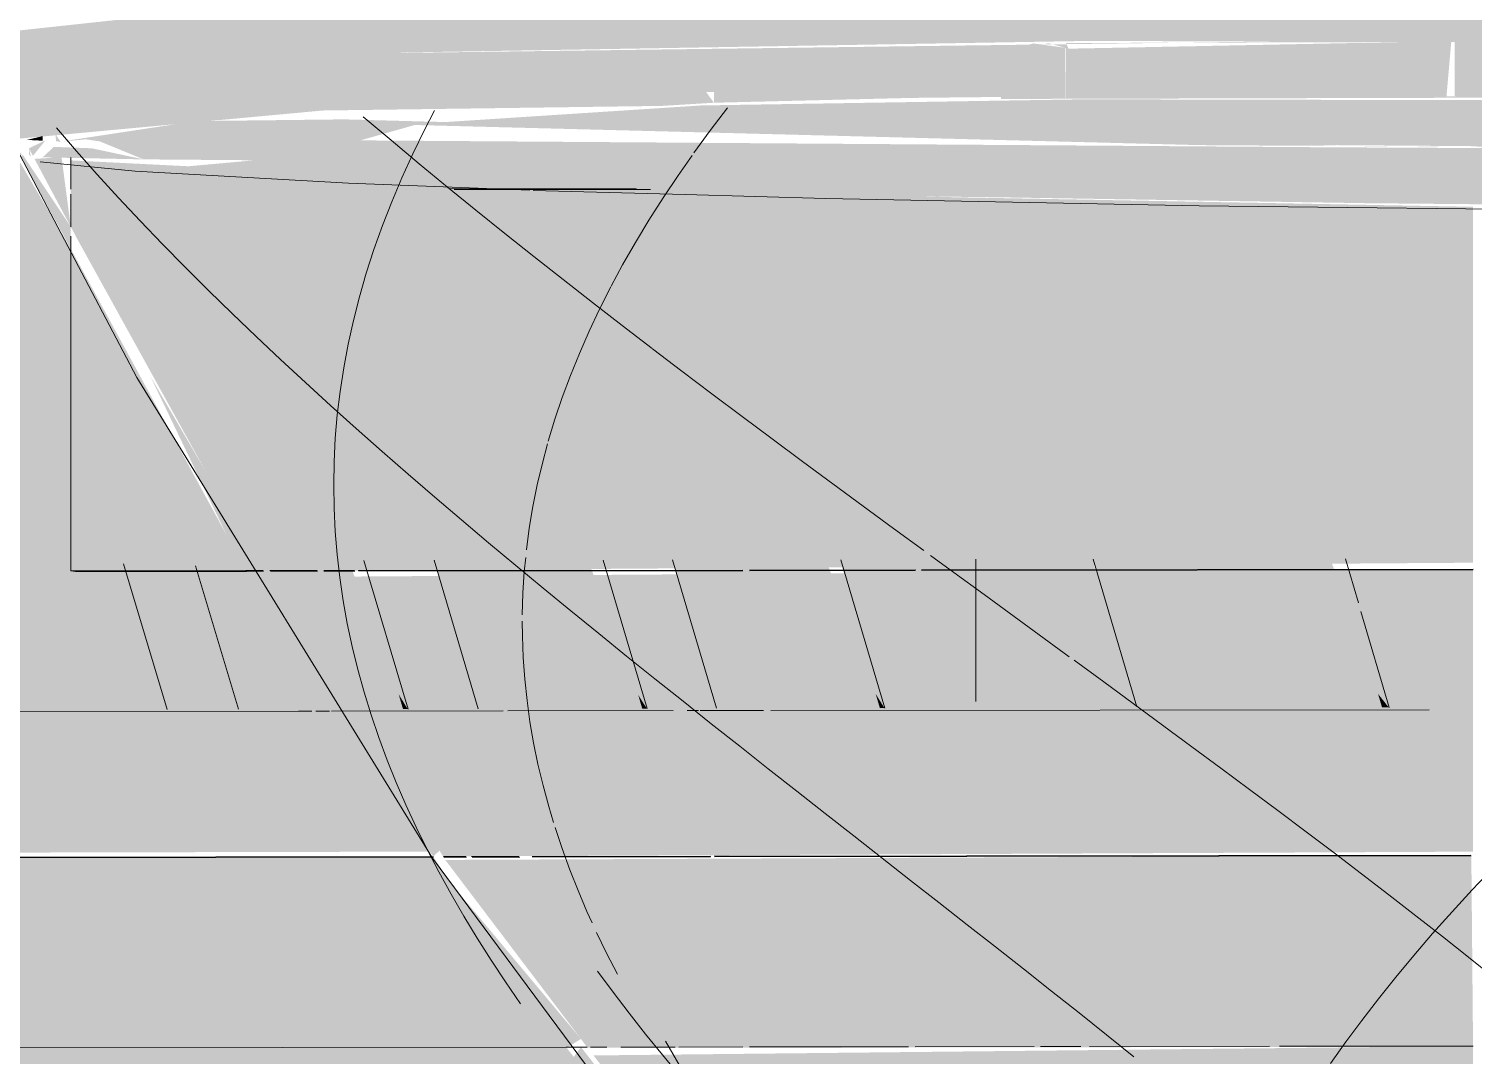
# Model space of a CAD drawing. Header units: inches. Extents: x 27328 to 121296, y -4075 to 4147.
# Drawn here: x 49625.254276 to 49625.258941, y 60.03417 to 60.037484 of the extents above; entities that cross this region are included whole.
import ezdxf

# ---------------------------------------------------------------- set-up
doc = ezdxf.new("R2010")
doc.units = ezdxf.units.IN
doc.header["$MEASUREMENT"] = 0
for name, color, linetype, lineweight in [('A-FLOR-HRAL', 11, 'Continuous', 9), ('Q-SPCQ', 91, 'Continuous', 9), ('S-STRS', 31, 'Continuous', 9)]:
    doc.layers.add(name, color=color, linetype=linetype, lineweight=lineweight)

# ---------------------------------------------------------------- blocks, each defined once
blk = doc.blocks.new('FP_217-mezzanine - perspective')
at = {"layer": 'Q-SPCQ'}
for p, q in [((23035.6208501, 60.0372291), (23035.6207945, 60.0371562)), ((23035.6196737, 60.0372005), (23035.6197632, 60.0371247)), ((23035.6207945, 60.0371562), (23035.6207413, 60.0370836)), ((23035.6197632, 60.0371247), (23035.6198537, 60.0370491)), ((23035.6207359, 60.0370759), (23035.6206905, 60.0370111)), ((23035.6198537, 60.0370491), (23035.6199451, 60.0369737)), ((23035.6199451, 60.0369737), (23035.6200374, 60.0368986)), ((23035.6206905, 60.0370111), (23035.6206421, 60.0369387)), ((23035.6206421, 60.0369387), (23035.6205961, 60.0368665)), ((23035.6200374, 60.0368986), (23035.6201306, 60.0368237)), ((23035.6205961, 60.0368665), (23035.6205525, 60.0367945)), ((23035.6201306, 60.0368237), (23035.6202244, 60.036749)), ((23035.6205525, 60.0367945), (23035.6205114, 60.0367226)), ((23035.6202244, 60.036749), (23035.620319, 60.0366746)), ((23035.6205114, 60.0367226), (23035.6204742, 60.0366536)), ((23035.620319, 60.0366746), (23035.6204142, 60.0366003)), ((23035.6204728, 60.0366508), (23035.6204366, 60.0365792)), ((23035.6204142, 60.0366003), (23035.6205099, 60.0365264)), ((23035.6204366, 60.0365792), (23035.6204028, 60.0365078)), ((23035.6204028, 60.0365078), (23035.6203715, 60.0364365)), ((23035.6205099, 60.0365264), (23035.6206062, 60.0364526)), ((23035.6203715, 60.0364365), (23035.6203427, 60.0363653)), ((23035.6206079, 60.0364513), (23035.6207028, 60.0363791)), ((23035.6203427, 60.0363653), (23035.6203164, 60.0362943)), ((23035.6207028, 60.0363791), (23035.6207999, 60.0363058)), ((23035.6203164, 60.0362943), (23035.6202925, 60.0362235)), ((23035.6207999, 60.0363058), (23035.6208972, 60.0362328)), ((23035.6202925, 60.0362235), (23035.620271, 60.0361528)), ((23035.6208972, 60.0362328), (23035.6209948, 60.03616)), ((23035.6202687, 60.036144), (23035.6202521, 60.0360822)), ((23035.6209948, 60.03616), (23035.6210925, 60.0360874)), ((23035.6202521, 60.0360822), (23035.6202355, 60.0360118)), ((23035.6210925, 60.0360874), (23035.6211903, 60.0360151)), ((23035.6202355, 60.0360118), (23035.6202215, 60.0359415)), ((23035.6211903, 60.0360151), (23035.6212882, 60.035943)), ((23035.6212882, 60.035943), (23035.6213861, 60.0358711)), ((23035.6202215, 60.0359415), (23035.6202098, 60.0358714)), ((23035.6202098, 60.0358714), (23035.6202006, 60.0358014)), ((23035.6213861, 60.0358711), (23035.6214839, 60.0357995)), ((23035.6201982, 60.0357773), (23035.6201937, 60.0357316)), ((23035.6215055, 60.0357838), (23035.6215815, 60.0357282)), ((23035.6201937, 60.0357316), (23035.6201893, 60.0356619)), ((23035.6215815, 60.0357282), (23035.621679, 60.0356571)), ((23035.6201893, 60.0356619), (23035.6201873, 60.0355923)), ((23035.621679, 60.0356571), (23035.6217761, 60.0355862)), ((23035.6201873, 60.0355716), (23035.6201876, 60.0355229)), ((23035.6217761, 60.0355862), (23035.621873, 60.0355156)), ((23035.6201876, 60.0355229), (23035.6201902, 60.0354536)), ((23035.621873, 60.0355156), (23035.6219535, 60.0354567)), ((23035.6201902, 60.0354536), (23035.6201952, 60.0353845)), ((23035.6219694, 60.0354452), (23035.6220653, 60.035375)), ((23035.6201952, 60.0353845), (23035.6202025, 60.0353155)), ((23035.6220653, 60.035375), (23035.6221608, 60.0353051)), ((23035.6202025, 60.0353155), (23035.620212, 60.0352467)), ((23035.6221608, 60.0353051), (23035.6222556, 60.0352355)), ((23035.620212, 60.0352467), (23035.6202238, 60.035178)), ((23035.6222556, 60.0352355), (23035.6223499, 60.0351661)), ((23035.6202238, 60.035178), (23035.6202379, 60.0351094)), ((23035.6223499, 60.0351661), (23035.6224434, 60.0350969)), ((23035.6202379, 60.0351094), (23035.6202541, 60.035041)), ((23035.6224434, 60.0350969), (23035.6225361, 60.035028)), ((23035.6202541, 60.035041), (23035.6202725, 60.0349728)), ((23035.6225361, 60.035028), (23035.622628, 60.0349594)), ((23035.6202725, 60.0349728), (23035.6202881, 60.0349212)), ((23035.622628, 60.0349594), (23035.6227191, 60.034891)), ((23035.6202931, 60.0349046), (23035.6203158, 60.0348367)), ((23035.6227191, 60.034891), (23035.6228092, 60.0348228)), ((23035.6203158, 60.0348367), (23035.6203405, 60.0347688)), ((23035.6228092, 60.0348228), (23035.6228983, 60.0347549)), ((23035.6203405, 60.0347688), (23035.6203673, 60.0347011)), ((23035.6228983, 60.0347549), (23035.6229864, 60.0346872)), ((23035.6203673, 60.0347011), (23035.6203961, 60.0346336)), ((23035.6229864, 60.0346872), (23035.6230733, 60.0346198)), ((23035.6203961, 60.0346336), (23035.6204128, 60.0345971)), ((23035.6230733, 60.0346198), (23035.6231591, 60.0345526)), ((23035.6204269, 60.0345661), (23035.6204596, 60.0344989)), ((23035.6231591, 60.0345526), (23035.6232437, 60.0344857)), ((23035.6204596, 60.0344989), (23035.6204943, 60.0344318)), ((23035.6232437, 60.0344857), (23035.623327, 60.034419))]:
    blk.add_line(p, q, dxfattribs=at)
blk = doc.blocks.new('FP_218-mezzanine - perspective')
at = {"layer": 'Q-SPCQ'}
for p, q in [((23035.6204302, 60.0344414), (23035.6204804, 60.0343733)), ((23035.6204804, 60.0343733), (23035.6205321, 60.0343055)), ((23035.6205321, 60.0343055), (23035.6205853, 60.0342379)), ((23035.6205853, 60.0342379), (23035.6206398, 60.0341706)), ((23035.6206398, 60.0341706), (23035.6206955, 60.0341035)), ((23035.6206497, 60.0342147), (23035.6206848, 60.0341532)), ((23035.6206848, 60.0341532), (23035.6207213, 60.0340918)), ((23035.6206955, 60.0341035), (23035.6207526, 60.0340366)), ((23035.6207213, 60.0340918), (23035.6207593, 60.0340305)), ((23035.6207526, 60.0340366), (23035.6208108, 60.03397)), ((23035.6207593, 60.0340305), (23035.6207988, 60.0339694)), ((23035.6207988, 60.0339694), (23035.6208397, 60.0339084)), ((23035.6208108, 60.03397), (23035.6208702, 60.0339037)), ((23035.6208397, 60.0339084), (23035.6208819, 60.0338475)), ((23035.6208702, 60.0339037), (23035.6209307, 60.0338376)), ((23035.6208819, 60.0338475), (23035.6209255, 60.0337868)), ((23035.6209255, 60.0337868), (23035.6209704, 60.0337261)), ((23035.6209704, 60.0337261), (23035.6210166, 60.0336657)), ((23035.6210166, 60.0336657), (23035.6210639, 60.0336053))]:
    blk.add_line(p, q, dxfattribs=at)
blk = doc.blocks.new('FP_220-mezzanine - perspective')
at = {"layer": 'Q-SPCQ'}
for p, q in [((23035.619904, 60.0372206), (23035.6198715, 60.0371585)), ((23035.6186822, 60.0371645), (23035.6187474, 60.0370893)), ((23035.6198715, 60.0371585), (23035.6198334, 60.0370809)), ((23035.6187474, 60.0370893), (23035.6188143, 60.0370142)), ((23035.6198334, 60.0370809), (23035.6197981, 60.0370035)), ((23035.6188143, 60.0370142), (23035.6188829, 60.0369392)), ((23035.6197981, 60.0370035), (23035.6197653, 60.0369262)), ((23035.6188829, 60.0369392), (23035.6189532, 60.0368643)), ((23035.6197653, 60.0369262), (23035.6197353, 60.0368491)), ((23035.6189532, 60.0368643), (23035.6190251, 60.0367894)), ((23035.6197353, 60.0368491), (23035.6197078, 60.0367721)), ((23035.6190251, 60.0367894), (23035.6190985, 60.0367147)), ((23035.6197078, 60.0367721), (23035.6196831, 60.0366953)), ((23035.6190985, 60.0367147), (23035.6191734, 60.03664)), ((23035.6196831, 60.0366953), (23035.619661, 60.0366186)), ((23035.6191734, 60.03664), (23035.6192497, 60.0365654)), ((23035.619661, 60.0366186), (23035.6196415, 60.0365421)), ((23035.6192497, 60.0365654), (23035.6193273, 60.036491)), ((23035.6196415, 60.0365421), (23035.6196246, 60.0364658)), ((23035.6193273, 60.036491), (23035.6194063, 60.0364166)), ((23035.6196246, 60.0364658), (23035.6196104, 60.0363896)), ((23035.6194063, 60.0364166), (23035.6194865, 60.0363423)), ((23035.6196104, 60.0363896), (23035.6195988, 60.0363136)), ((23035.6194865, 60.0363423), (23035.6195679, 60.0362681)), ((23035.6195988, 60.0363136), (23035.6195897, 60.0362377)), ((23035.6195679, 60.0362681), (23035.6196505, 60.036194)), ((23035.6195897, 60.0362377), (23035.6195832, 60.0361621)), ((23035.6196505, 60.036194), (23035.6197341, 60.0361199)), ((23035.6195832, 60.0361621), (23035.6195793, 60.0360866)), ((23035.6195793, 60.0360866), (23035.619578, 60.0360113)), ((23035.6197341, 60.0361199), (23035.6198187, 60.036046)), ((23035.6198187, 60.036046), (23035.6199042, 60.0359722)), ((23035.619578, 60.0360113), (23035.6195791, 60.0359362)), ((23035.6199042, 60.0359722), (23035.6199907, 60.0358985)), ((23035.6195791, 60.0359362), (23035.6195828, 60.0358613)), ((23035.6199907, 60.0358985), (23035.6200779, 60.0358249)), ((23035.6195828, 60.0358613), (23035.6195889, 60.0357865)), ((23035.6200779, 60.0358249), (23035.6201659, 60.0357514)), ((23035.6195889, 60.0357865), (23035.6195974, 60.035712)), ((23035.6195974, 60.035712), (23035.6196084, 60.0356376)), ((23035.6201659, 60.0357514), (23035.6202546, 60.035678)), ((23035.6202546, 60.035678), (23035.620344, 60.0356047)), ((23035.6196084, 60.0356376), (23035.6196218, 60.0355635)), ((23035.620344, 60.0356047), (23035.6204339, 60.0355315)), ((23035.6196218, 60.0355635), (23035.6196375, 60.0354895)), ((23035.6204339, 60.0355315), (23035.6205243, 60.0354584)), ((23035.6196375, 60.0354895), (23035.6196556, 60.0354158)), ((23035.6205243, 60.0354584), (23035.6206151, 60.0353855)), ((23035.6196556, 60.0354158), (23035.619676, 60.0353423)), ((23035.6206151, 60.0353855), (23035.6207063, 60.0353126)), ((23035.619676, 60.0353423), (23035.6196986, 60.0352689)), ((23035.6207063, 60.0353126), (23035.6207978, 60.0352399)), ((23035.6196986, 60.0352689), (23035.6197235, 60.0351958)), ((23035.6197235, 60.0351958), (23035.6197506, 60.0351229)), ((23035.6207978, 60.0352399), (23035.6208895, 60.0351673)), ((23035.6208895, 60.0351673), (23035.6209815, 60.0350948)), ((23035.6197506, 60.0351229), (23035.6197798, 60.0350503)), ((23035.6209815, 60.0350948), (23035.6210735, 60.0350224)), ((23035.6197798, 60.0350503), (23035.6198111, 60.0349778)), ((23035.6210735, 60.0350224), (23035.6211656, 60.0349502)), ((23035.6198111, 60.0349778), (23035.6198446, 60.0349056)), ((23035.6211656, 60.0349502), (23035.6212576, 60.0348781)), ((23035.6198446, 60.0349056), (23035.61988, 60.0348335)), ((23035.6212576, 60.0348781), (23035.6213496, 60.0348061)), ((23035.61988, 60.0348335), (23035.6199175, 60.0347618)), ((23035.6213496, 60.0348061), (23035.6214414, 60.0347342)), ((23035.6199175, 60.0347618), (23035.6199569, 60.0346902)), ((23035.6214414, 60.0347342), (23035.621533, 60.0346625)), ((23035.6233228, 60.0347745), (23035.6232555, 60.0347036)), ((23035.6199569, 60.0346902), (23035.6199982, 60.0346189)), ((23035.6232555, 60.0347036), (23035.6231905, 60.034633)), ((23035.621533, 60.0346625), (23035.6216244, 60.0345909)), ((23035.6199982, 60.0346189), (23035.6200413, 60.0345478)), ((23035.6216244, 60.0345909), (23035.6217154, 60.0345194)), ((23035.6231905, 60.034633), (23035.6231276, 60.0345625)), ((23035.6200413, 60.0345478), (23035.6200863, 60.034477)), ((23035.6231276, 60.0345625), (23035.623067, 60.0344921)), ((23035.6217154, 60.0345194), (23035.6218059, 60.0344481)), ((23035.6200863, 60.034477), (23035.620133, 60.0344063)), ((23035.623067, 60.0344921), (23035.6230086, 60.0344219)), ((23035.620133, 60.0344063), (23035.6201815, 60.034336)), ((23035.6218059, 60.0344481), (23035.6218961, 60.0343769)), ((23035.6230086, 60.0344219), (23035.6229525, 60.0343519)), ((23035.6218961, 60.0343769), (23035.6219856, 60.0343059)), ((23035.6229525, 60.0343519), (23035.6228987, 60.034282)), ((23035.6219856, 60.0343059), (23035.6220746, 60.034235)), ((23035.6228987, 60.034282), (23035.6228472, 60.0342123)), ((23035.6220746, 60.034235), (23035.622163, 60.0341643)), ((23035.6228472, 60.0342123), (23035.622798, 60.0341428))]:
    blk.add_line(p, q, dxfattribs=at)
blk.add_polyline3d([(23035.6209845, 60.0333398, 0), (23035.6198975, 60.0348056, 0), (23035.6189416, 60.0363584, 0), (23035.6184527, 60.0372892, 0)], dxfattribs=at)

msp = doc.modelspace()

# ---------------------------------------------------------------- hatches: boundary and pattern name
at = {"layer": 'A-FLOR-HRAL', "lineweight": 5}
h = msp.add_hatch(color=256, dxfattribs=at)
h.paths.add_polyline_path([(49625.2549537, 60.0352871), (49625.2551105, 60.0352932), (49625.2548209, 60.0357312), (49625.2549392, 60.0353356)], flags=0)
h.paths.add_polyline_path([(49625.2542362, 60.0376859), (49625.2542257, 60.0389977), (49625.2538465, 60.0389887), (49625.254224, 60.0377267)], flags=0)
h.paths.add_polyline_path([(49625.2536834, 60.039534), (49625.2542107, 60.0395569), (49625.2535439, 60.041682), (49625.2530435, 60.0416734), (49625.2536766, 60.0395569)], flags=0)
h.paths.add_polyline_path([(49625.2528806, 60.042218), (49625.2534082, 60.0422461), (49625.2527428, 60.0443658), (49625.2524752, 60.0443578), (49625.2524789, 60.0435608), (49625.2528722, 60.042246)], flags=0)
h.paths.add_polyline_path([(49625.2524758, 60.0449024), (49625.2526057, 60.0449351), (49625.2524761, 60.0452597), (49625.2524758, 60.0449032)], flags=0)
h.paths.add_polyline_path([(49625.2523393, 60.0451215), (49625.2523638, 60.0451439), (49625.2523374, 60.0453586), (49625.2523255, 60.0454834), (49625.2524238, 60.0454834), (49625.2524421, 60.0454834), (49625.2521659, 60.0462988), (49625.2521649, 60.0452363), (49625.2522331, 60.045235), (49625.2522488, 60.0452752), (49625.2522856, 60.0453012), (49625.2523372, 60.0451287)], flags=0)
h = msp.add_hatch(color=256, dxfattribs=at)
h.paths.add_polyline_path([(49625.2541739, 60.0352855), (49625.2546982, 60.0353151), (49625.2545306, 60.0357659), (49625.2542373, 60.0357859), (49625.2542051, 60.0363117), (49625.2538685, 60.0363034), (49625.2541591, 60.0353349)], flags=0)
h.paths.add_polyline_path([(49625.253705, 60.0368481), (49625.2542067, 60.0368669), (49625.2540579, 60.0371171), (49625.2538487, 60.0371642), (49625.2537563, 60.0373356), (49625.2538987, 60.0375133), (49625.2540282, 60.0375527), (49625.2535633, 60.0389961), (49625.2530628, 60.0389881), (49625.2536993, 60.0368669)], flags=0)
h.paths.add_polyline_path([(49625.2528995, 60.0395323), (49625.2534283, 60.0395562), (49625.2527595, 60.0416801), (49625.2524751, 60.0416726), (49625.2524818, 60.0409238), (49625.2528923, 60.0395562)], flags=0)
h.paths.add_polyline_path([(49625.2524757, 60.0422166), (49625.2526231, 60.0422453), (49625.2524761, 60.0426266), (49625.2524758, 60.0422452)], flags=0)
h.paths.add_polyline_path([(49625.2522333, 60.0426006), (49625.2523579, 60.0426619), (49625.2524282, 60.0427895), (49625.2524373, 60.0428659), (49625.2521659, 60.0436622), (49625.2521649, 60.0426019)], flags=0)
h = msp.add_hatch(color=256, dxfattribs=at)
h.paths.add_polyline_path([(49625.2547069, 60.0352862), (49625.2547218, 60.0352862), (49625.2546982, 60.0353151)], flags=0)
h.paths.add_polyline_path([(49625.2540301, 60.0375464), (49625.2540432, 60.0375527), (49625.2540282, 60.0375527)], flags=0)
h.paths.add_polyline_path([(49625.2534353, 60.039533), (49625.2534433, 60.0395562), (49625.2534283, 60.0395562)], flags=0)
h.paths.add_polyline_path([(49625.2526316, 60.0422169), (49625.2526382, 60.0422453), (49625.2526231, 60.0422453)], flags=0)
h.paths.add_polyline_path([(49625.2524158, 60.0429378), (49625.2524107, 60.0430052), (49625.2522899, 60.0433583)], flags=0)
for points in [[(49625.2551144, 60.0352872), (49625.2551481, 60.0353046), (49625.2548292, 60.0357668), (49625.254819, 60.0357372), (49625.2551105, 60.0352932)], [(49625.255159, 60.0352873), (49625.2554848, 60.0352877), (49625.2553092, 60.0357675), (49625.2548694, 60.0357481), (49625.2551568, 60.0352908)], [(49625.2557282, 60.0352886), (49625.2562575, 60.0352893), (49625.2560826, 60.035769), (49625.2555904, 60.0357509), (49625.2557141, 60.0353362)], [(49625.2564977, 60.0352902), (49625.2570251, 60.0352908), (49625.2568508, 60.0357706), (49625.2563559, 60.0357674), (49625.2564838, 60.0353368)], [(49625.2570387, 60.0352911), (49625.2573298, 60.0352951), (49625.2573293, 60.0357716), (49625.2568968, 60.0357677), (49625.257025, 60.035337)], [(49625.2573279, 60.0352918), (49625.2578519, 60.0352945), (49625.2577108, 60.0357723), (49625.2573286, 60.035768), (49625.2573279, 60.035304)], [(49625.2578561, 60.0352918), (49625.2586472, 60.0352928), (49625.2584804, 60.0357726), (49625.2577156, 60.0357673), (49625.2578555, 60.0352938)], [(49625.2554848, 60.0352877), (49625.2554996, 60.0352878), (49625.2554705, 60.0353356)], [(49625.2570251, 60.0352908), (49625.2570397, 60.0352909), (49625.2570115, 60.0353368)], [(49625.2586472, 60.0352928), (49625.2586688, 60.0352928), (49625.2586343, 60.0353367)], [(49625.2562575, 60.0352893), (49625.2562722, 60.0352893), (49625.2562444, 60.0353332)]]:
    msp.add_hatch(color=256, dxfattribs=at).paths.add_polyline_path(points, flags=0)
at = {"layer": 'Q-SPCQ', "lineweight": 5}
h = msp.add_hatch(color=256, dxfattribs=at)
h.paths.add_polyline_path([(49625.2397378, 60.0332528), (49625.2567044, 60.0333021), (49625.2564242, 60.0336672), (49625.2560117, 60.0341956), (49625.2406545, 60.0341776), (49625.2406545, 60.0581943), (49625.2610073, 60.0582349), (49625.2608888, 60.0591591), (49625.2397378, 60.0591162), (49625.2397378, 60.0369503)], flags=0)
h.paths.add_polyline_path([(49625.2632587, 60.0332797), (49625.2838038, 60.0333031), (49625.2838038, 60.0592056), (49625.2610461, 60.0591594), (49625.2611644, 60.0582353), (49625.2828844, 60.0582786), (49625.2828844, 60.0342271), (49625.2645085, 60.0342056), (49625.2645085, 60.0334737), (49625.2634012, 60.0334674), (49625.2632646, 60.0332881)], flags=0)
h = msp.add_hatch(color=256, dxfattribs=at)
h.paths.add_polyline_path([(49625.2406545, 60.0341776), (49625.2560117, 60.0341956), (49625.2556379, 60.0347263), (49625.2555821, 60.0348112), (49625.2412656, 60.0347941), (49625.2412656, 60.0575797), (49625.2610862, 60.0576189), (49625.2610073, 60.0582349), (49625.2406545, 60.0581813), (49625.2406545, 60.0369503)], flags=0)
h.paths.add_polyline_path([(49625.2645085, 60.0342056), (49625.2828844, 60.0342271), (49625.2828844, 60.0582786), (49625.2611644, 60.0582353), (49625.2612433, 60.0576192), (49625.2822715, 60.0576607), (49625.2822715, 60.0348431), (49625.2645085, 60.0348219), (49625.2645085, 60.0342705)], flags=0)
h.paths.add_polyline_path([(49625.2544116, 60.035734), (49625.2549775, 60.0357347), (49625.2544116, 60.0367742), (49625.2544116, 60.0359705)], flags=0)
h.paths.add_polyline_path([(49625.2649972, 60.035747), (49625.2691003, 60.035752), (49625.2691003, 60.0468474), (49625.2544116, 60.0468239), (49625.2544116, 60.0375212), (49625.2555584, 60.0375857), (49625.2556351, 60.0375874), (49625.2556351, 60.0455936), (49625.2678757, 60.0456127), (49625.2678757, 60.0369833), (49625.2656604, 60.0369501), (49625.2650451, 60.0358339)], flags=0)
at = {"layer": 'Q-SPCQ', "lineweight": 5, "transparency": 33554496}
h = msp.add_hatch(color=256, dxfattribs=at)
h.paths.add_polyline_path([(49625.2406703, 60.0341754), (49625.2560134, 60.0341934), (49625.2556378, 60.0347263), (49625.2555835, 60.034809), (49625.2412814, 60.0347919), (49625.2412814, 60.057576), (49625.2610866, 60.0576151), (49625.2610077, 60.0582312), (49625.2406703, 60.0581813), (49625.2406703, 60.0369503)], flags=0)
h.paths.add_polyline_path([(49625.2645084, 60.0342034), (49625.2828975, 60.0342249), (49625.2828975, 60.0582749), (49625.2611648, 60.0582315), (49625.2612437, 60.0576154), (49625.2822847, 60.057657), (49625.2822847, 60.0348409), (49625.2645084, 60.0348196), (49625.2645084, 60.0342706)], flags=0)
h.paths.add_polyline_path([(49625.2544266, 60.0357317), (49625.2549787, 60.0357324), (49625.2544266, 60.0367466), (49625.2544266, 60.0358497)], flags=0)
h.paths.add_polyline_path([(49625.2649958, 60.0357447), (49625.2691143, 60.0357497), (49625.2691143, 60.0468444), (49625.2544266, 60.0468209), (49625.2544266, 60.0375225), (49625.255573, 60.0375857), (49625.25565, 60.0375874), (49625.25565, 60.0455906), (49625.2678898, 60.0456098), (49625.2678898, 60.0369809), (49625.2656603, 60.0369501), (49625.265045, 60.0358339)], flags=0)
h = msp.add_hatch(color=256, dxfattribs=at)
h.paths.add_polyline_path([(49625.2412656, 60.0347941), (49625.2555717, 60.0348271), (49625.2549775, 60.0357347), (49625.2544116, 60.035734), (49625.2544116, 60.0367742), (49625.2542308, 60.0370823), (49625.2540217, 60.0371295), (49625.2539455, 60.0373277), (49625.2540249, 60.0374587), (49625.2541441, 60.0375091), (49625.2544116, 60.0375212), (49625.2544116, 60.0468239), (49625.2691003, 60.0468474), (49625.2691003, 60.035752), (49625.2649972, 60.035747), (49625.264737, 60.0353412), (49625.2645085, 60.0349947), (49625.2645085, 60.0348219), (49625.2822715, 60.0348431), (49625.2822715, 60.0576607), (49625.2612433, 60.0576192), (49625.2618264, 60.0529975), (49625.2617594, 60.0528438), (49625.261751, 60.0526951), (49625.2616771, 60.0530088), (49625.2610862, 60.0576189), (49625.2412656, 60.0575797), (49625.2412656, 60.0369503)], flags=0)
h.paths.add_polyline_path([(49625.2658885, 60.0373712), (49625.2659149, 60.0372739), (49625.2659752, 60.0372741), (49625.2659039, 60.0373539)], flags=0)
h.paths.add_polyline_path([(49625.2659199, 60.0370746), (49625.2658885, 60.037177), (49625.2657931, 60.0370955), (49625.2658179, 60.0370766), (49625.2659077, 60.0370749)], flags=0)
h.paths.add_polyline_path([(49625.2656771, 60.0369805), (49625.2678757, 60.0369833), (49625.2678757, 60.0456127), (49625.2556351, 60.0455936), (49625.2556351, 60.0375854), (49625.2565823, 60.0376085), (49625.2576115, 60.0376211), (49625.2589412, 60.0376291), (49625.2601112, 60.037626), (49625.261532, 60.0376137), (49625.2624905, 60.0376018), (49625.2658179, 60.0374421), (49625.2659143, 60.0374026), (49625.2659199, 60.0374094), (49625.2660074, 60.0372239), (49625.2658885, 60.0370622), (49625.2656801, 60.0369858)], flags=0)
h.paths.add_polyline_path([(49625.2631307, 60.0468379), (49625.2631311, 60.0468379), (49625.2629593, 60.0475655)], flags=0)
at = {"layer": 'Q-SPCQ', "lineweight": 5}
for points in [[(49625.2659227, 60.0372723), (49625.2658969, 60.0373693), (49625.2658263, 60.0374403), (49625.2651304, 60.037521), (49625.262017, 60.0376176), (49625.2609073, 60.0376016), (49625.2595131, 60.0376398), (49625.2576881, 60.0376169), (49625.2565963, 60.0376056), (49625.2555041, 60.0375834), (49625.2552227, 60.0375848), (49625.2540349, 60.0374567), (49625.2539395, 60.0372986), (49625.2541326, 60.0373385), (49625.2555044, 60.0374085), (49625.2576882, 60.0374454), (49625.2615457, 60.0374359), (49625.2648528, 60.0373522), (49625.2655275, 60.0373135)], [(49625.2542547, 60.0370775), (49625.2542085, 60.0371265), (49625.255225, 60.0372208), (49625.2563199, 60.0372357), (49625.25632, 60.0372829), (49625.2564892, 60.0372804), (49625.2564891, 60.0372459), (49625.2571265, 60.0372615), (49625.2574161, 60.0372646), (49625.2574163, 60.0374076), (49625.2575705, 60.0374381), (49625.2576259, 60.0374229), (49625.2576258, 60.0372606), (49625.2577106, 60.0372589), (49625.257626, 60.0374388), (49625.2588818, 60.0374424), (49625.258882, 60.0372671), (49625.2601254, 60.0372999), (49625.2601094, 60.0372669), (49625.260194, 60.0372639), (49625.260194, 60.0373014), (49625.260247, 60.0373026), (49625.2602626, 60.0372615), (49625.2614002, 60.0372528), (49625.2614238, 60.0372968), (49625.2655487, 60.0371062), (49625.2657798, 60.0370846), (49625.2658663, 60.037135), (49625.2659162, 60.0372221), (49625.2659227, 60.0372723), (49625.2648528, 60.0373522), (49625.2620531, 60.0374276), (49625.2588448, 60.0374511), (49625.2553793, 60.0374055), (49625.2541326, 60.0373385), (49625.2539395, 60.0372986), (49625.2540377, 60.037121), (49625.2541789, 60.0370927)], [(49625.261041, 60.0370921), (49625.2644332, 60.0371409), (49625.2645573, 60.0371725), (49625.2636062, 60.0372062), (49625.2622443, 60.0372438), (49625.261387, 60.0372492), (49625.2576782, 60.0372569), (49625.2564472, 60.0372371), (49625.2555592, 60.0371794), (49625.2582539, 60.0371107), (49625.2607275, 60.0370928)], [(49625.254321, 60.0371233), (49625.2543211, 60.0371383), (49625.2542706, 60.0371259)], [(49625.2567961, 60.0332723), (49625.2632311, 60.0333083), (49625.2633184, 60.0334723), (49625.2589412, 60.0334824), (49625.2589412, 60.0341991), (49625.2561, 60.0341688), (49625.2567774, 60.0333021)]]:
    msp.add_hatch(color=256, dxfattribs=at).paths.add_polyline_path(points, flags=0)
h = msp.add_hatch(color=256, dxfattribs=at)
h.paths.add_polyline_path([(49625.2543787, 60.0371203), (49625.254363, 60.0371426), (49625.2543636, 60.0371211)], flags=0)
h.paths.add_polyline_path([(49625.2642339, 60.0371924), (49625.264234, 60.0372011), (49625.2641132, 60.0372002)], flags=0)
h.paths.add_polyline_path([(49625.2631524, 60.0372056), (49625.2627353, 60.0372328), (49625.2627187, 60.0372679), (49625.2625796, 60.0372429), (49625.2625679, 60.0372291), (49625.2631436, 60.0372059)], flags=0)
h.paths.add_polyline_path([(49625.2560669, 60.0372203), (49625.2564891, 60.0372459), (49625.2564638, 60.0372808), (49625.25632, 60.0372829), (49625.2563199, 60.0372357)], flags=0)
h.paths.add_polyline_path([(49625.2607844, 60.0372429), (49625.2619419, 60.0372769), (49625.2614238, 60.0372968), (49625.2614002, 60.0372528)], flags=0)
h.paths.add_polyline_path([(49625.2607844, 60.0372429), (49625.2602626, 60.0372615), (49625.260247, 60.0373026), (49625.260194, 60.0373014), (49625.260194, 60.0372639), (49625.2595283, 60.0372868), (49625.2588553, 60.0372662), (49625.258871, 60.037445), (49625.2576346, 60.0374205), (49625.2576881, 60.0372594), (49625.2576258, 60.0372606), (49625.2576237, 60.0374235), (49625.2575206, 60.0374374), (49625.2574163, 60.0374076), (49625.257416, 60.0372581), (49625.2589842, 60.0372622), (49625.2602649, 60.0372552), (49625.2607379, 60.037244)], flags=0)
at = {"layer": 'Q-SPCQ', "lineweight": 5, "transparency": 33554496}
h = msp.add_hatch(color=256, dxfattribs=at)
h.paths.add_polyline_path([(49625.2555821, 60.0348112), (49625.2556026, 60.03483), (49625.2550332, 60.0357348), (49625.254996, 60.0357034), (49625.2555717, 60.0348271)], flags=0)
h.paths.add_polyline_path([(49625.2645085, 60.0349947), (49625.2649688, 60.0357469), (49625.2649453, 60.0357469), (49625.2645085, 60.0350549)], flags=0)
h.paths.add_polyline_path([(49625.2544116, 60.0367742), (49625.2544116, 60.0368449), (49625.254257, 60.0370771), (49625.2542496, 60.0370718), (49625.2543159, 60.0369502)], flags=0)
h.paths.add_polyline_path([(49625.265636, 60.0369804), (49625.2656801, 60.0369858), (49625.2656703, 60.0370149), (49625.2656389, 60.0369858)], flags=0)
h.paths.add_polyline_path([(49625.2542833, 60.0370718), (49625.2542763, 60.0370987), (49625.2542763, 60.0370795)], flags=0)
h.paths.add_polyline_path([(49625.2657311, 60.0370783), (49625.2657139, 60.0370993), (49625.2657215, 60.0370785)], flags=0)
h.paths.add_polyline_path([(49625.2591313, 60.0372657), (49625.2591313, 60.0372683), (49625.2590801, 60.0372673)], flags=0)
at = {"layer": 'Q-SPCQ', "lineweight": 5}
h = msp.add_hatch(color=256, dxfattribs=at)
h.paths.add_polyline_path([(49625.2646624, 60.0369832), (49625.2650526, 60.0369847), (49625.2650654, 60.0370256), (49625.265226, 60.0370702), (49625.2654015, 60.0370649), (49625.2653829, 60.0370061), (49625.2656938, 60.0370724), (49625.2656768, 60.0370135), (49625.2657195, 60.0370436), (49625.2657168, 60.0370848), (49625.2656789, 60.0371072), (49625.2655242, 60.0371104), (49625.2652581, 60.0371361), (49625.2623053, 60.0370988), (49625.262317, 60.0370936), (49625.2643191, 60.037112), (49625.2645859, 60.037012)], flags=0)
h.paths.add_polyline_path([(49625.2551164, 60.0370592), (49625.2555226, 60.037174), (49625.2580586, 60.037109), (49625.2613014, 60.0370886), (49625.2584999, 60.0371067), (49625.2552947, 60.0371922), (49625.2548156, 60.0371866), (49625.2543787, 60.0371203), (49625.25446, 60.0371277), (49625.254505, 60.0371212), (49625.2546467, 60.037063), (49625.2550055, 60.0370601), (49625.2550065, 60.0371177), (49625.2550712, 60.0370832)], flags=0)
at = {"layer": 'Q-SPCQ', "lineweight": 5, "transparency": 33554496}
h = msp.add_hatch(color=256, dxfattribs=at)
h.paths.add_polyline_path([(49625.2556145, 60.0348113), (49625.2589412, 60.034827), (49625.2589412, 60.0357396), (49625.2550465, 60.0357137), (49625.2556045, 60.0348271)], flags=0)
h.paths.add_polyline_path([(49625.2645085, 60.0350549), (49625.2649371, 60.0357469), (49625.2645085, 60.0357464), (49625.2645085, 60.0350778)], flags=0)
h.paths.add_polyline_path([(49625.2544116, 60.0368449), (49625.2543819, 60.0370698), (49625.2542945, 60.0370646), (49625.2543555, 60.0369502)], flags=0)
h.paths.add_polyline_path([(49625.2542893, 60.0370743), (49625.2543298, 60.0371243), (49625.2542763, 60.0370987), (49625.2542833, 60.0370857)], flags=0)
at = {"layer": 'Q-SPCQ', "lineweight": 5}
h = msp.add_hatch(color=256, dxfattribs=at)
h.paths.add_polyline_path([(49625.2616898, 60.0368948), (49625.2634856, 60.0369264), (49625.2643927, 60.0369493), (49625.2646624, 60.0369832), (49625.2642271, 60.037127), (49625.2613014, 60.0370886), (49625.2584999, 60.0371018), (49625.2552947, 60.0371247), (49625.2551164, 60.0370592), (49625.2549423, 60.0371518), (49625.2550055, 60.0370601), (49625.2546761, 60.0370302), (49625.2551405, 60.0370052), (49625.2565577, 60.0369513), (49625.2574065, 60.0369405), (49625.2585995, 60.0369214), (49625.2597797, 60.0369104), (49625.2612036, 60.0369053), (49625.2614846, 60.0368992)], flags=0)
h.paths.add_polyline_path([(49625.2650524, 60.036984), (49625.2656604, 60.0370122), (49625.2656885, 60.0370758), (49625.2654797, 60.037035), (49625.2653829, 60.0370061), (49625.2654015, 60.0370649), (49625.2653025, 60.0370757), (49625.2650654, 60.0370256), (49625.2650526, 60.0369847)], flags=0)
h.paths.add_polyline_path([(49625.2546467, 60.037063), (49625.2544792, 60.0370988), (49625.2543567, 60.0371033), (49625.2543205, 60.0370695), (49625.254501, 60.0370659)], flags=0)
h = msp.add_hatch(color=256, dxfattribs=at)
h.paths.add_polyline_path([(49625.2560796, 60.0341957), (49625.2589412, 60.0341991), (49625.2589343, 60.0348152), (49625.2556214, 60.0348003), (49625.2560596, 60.0342221)], flags=0)
h.paths.add_polyline_path([(49625.2550332, 60.0357348), (49625.2589412, 60.0357603), (49625.2589412, 60.0369097), (49625.2572683, 60.0369406), (49625.2562454, 60.0369682), (49625.2544116, 60.0370597), (49625.2544116, 60.0368449), (49625.2549609, 60.0358497)], flags=0)
h.paths.add_polyline_path([(49625.2645085, 60.0357464), (49625.2649597, 60.0357697), (49625.2653141, 60.0363853), (49625.2655984, 60.0369804), (49625.2645085, 60.0369501), (49625.2645085, 60.0358339)], flags=0)
at = {"layer": 'Q-SPCQ', "lineweight": 5, "transparency": 33554496}
h = msp.add_hatch(color=256, dxfattribs=at)
h.paths.add_polyline_path([(49625.2560812, 60.0341935), (49625.2589412, 60.0341968), (49625.2589356, 60.034813), (49625.2556213, 60.0348003), (49625.256081, 60.0341937)], flags=0)
h.paths.add_polyline_path([(49625.2550346, 60.0357325), (49625.2589412, 60.0357603), (49625.2589412, 60.0369098), (49625.2572683, 60.0369406), (49625.2558737, 60.0369657), (49625.2556408, 60.0369992), (49625.2546387, 60.0370352), (49625.2544266, 60.0370576), (49625.2544266, 60.0368167), (49625.2549608, 60.0358497)], flags=0)
h.paths.add_polyline_path([(49625.2645084, 60.0357441), (49625.2649596, 60.0357697), (49625.265314, 60.0363853), (49625.2656229, 60.036978), (49625.2645084, 60.0369501), (49625.2645084, 60.0358339)], flags=0)
h = msp.add_hatch(color=256, dxfattribs=at)
h.paths.add_polyline_path([(49625.2560134, 60.0341934), (49625.2560595, 60.0342221), (49625.2556378, 60.0347263), (49625.2559183, 60.0343152)], flags=0)
h.paths.add_polyline_path([(49625.2549787, 60.0357324), (49625.2550346, 60.0357325), (49625.2546684, 60.036363), (49625.2549149, 60.0358497)], flags=0)
h.paths.add_polyline_path([(49625.2649438, 60.0357446), (49625.2649958, 60.0357447), (49625.2656456, 60.0369781), (49625.2656195, 60.0369501), (49625.2649596, 60.0357697)], flags=0)
at = {"layer": 'Q-SPCQ', "lineweight": 5}
h = msp.add_hatch(color=256, dxfattribs=at)
h.paths.add_polyline_path([(49625.2560117, 60.0341956), (49625.2560596, 60.0342221), (49625.2556379, 60.0347263), (49625.2559183, 60.0343152)], flags=0)
h.paths.add_polyline_path([(49625.2549775, 60.0357347), (49625.2550332, 60.0357348), (49625.2546685, 60.0363629), (49625.2549149, 60.0358497)], flags=0)
h.paths.add_polyline_path([(49625.2649453, 60.0357469), (49625.2649972, 60.035747), (49625.2656472, 60.0369805), (49625.2656196, 60.0369501), (49625.2649597, 60.0357697)], flags=0)
h = msp.add_hatch(color=256, dxfattribs=at)
h.paths.add_polyline_path([(49625.2567249, 60.0332722), (49625.2567774, 60.0333021), (49625.25667, 60.0334166), (49625.2560596, 60.0341957), (49625.2560364, 60.034164), (49625.2567044, 60.0333021)], flags=0)
h.paths.add_polyline_path([(49625.2632111, 60.0332796), (49625.2632786, 60.0333083), (49625.2634051, 60.0334724), (49625.2633493, 60.0334674), (49625.2632171, 60.0332881)], flags=0)
at = {"layer": 'S-STRS', "lineweight": 5}
h = msp.add_hatch(color=256, dxfattribs=at)
h.paths.add_polyline_path([(49625.2456533, 60.034827), (49625.2554167, 60.0348707), (49625.2551433, 60.0352809), (49625.2456533, 60.0352694), (49625.2456533, 60.0348686)], flags=0)
h.paths.add_polyline_path([(49625.2652379, 60.0348504), (49625.2790174, 60.0348706), (49625.2790174, 60.0353098), (49625.2652379, 60.0352931), (49625.2652379, 60.0348544)], flags=0)
h.paths.add_polyline_path([(49625.2797831, 60.0350196), (49625.282148, 60.0350233), (49625.282148, 60.035249), (49625.2797019, 60.0352168), (49625.2796683, 60.035135), (49625.2797019, 60.0350533), (49625.279755, 60.0350233)], flags=0)
for points in [[(49625.2554378, 60.0348387), (49625.25545, 60.0348707), (49625.2551586, 60.0352809), (49625.2551687, 60.0352483), (49625.2554274, 60.0348545)], [(49625.2554702, 60.0348387), (49625.2587995, 60.0348707), (49625.2587995, 60.0352853), (49625.2552124, 60.0352483), (49625.2554602, 60.0348545)]]:
    msp.add_hatch(color=256, dxfattribs=at).paths.add_polyline_path(points, flags=0)

# ---------------------------------------------------------------- linework, layer by layer
at = {"layer": 'A-FLOR-HRAL'}
for p, q in [((49625.2545823, 60.0357567), (49625.2547232, 60.0352861)), ((49625.2553577, 60.0357675), (49625.2555009, 60.0352877)), ((49625.2557279, 60.0352885), (49625.2555849, 60.0357683)), ((49625.2561308, 60.035769), (49625.2562735, 60.0352892)), ((49625.2564974, 60.0352901), (49625.2563548, 60.0357699)), ((49625.256899, 60.0357696), (49625.2570409, 60.0352908)), ((49625.2573348, 60.0357715), (49625.2573348, 60.0353115)), ((49625.2578547, 60.0352945), (49625.2577138, 60.0357715)), ((49625.2585293, 60.0357726), (49625.258571, 60.0356308)), ((49625.2549533, 60.035287), (49625.2548149, 60.0357498)), ((49625.2585792, 60.0356029), (49625.2586705, 60.0352927))]:
    msp.add_line(p, q, dxfattribs=at)
at = {"layer": 'Q-SPCQ'}
for p, q in [((49625.2544116, 60.0369667), (49625.2544116, 60.0370692)), ((49625.2544116, 60.0370692), (49625.2544116, 60.0369667)), ((49625.2556351, 60.0369678), (49625.2562383, 60.0369685)), ((49625.2562383, 60.0369685), (49625.2556351, 60.0369678)), ((49625.2544116, 60.0368449), (49625.2544116, 60.0369502)), ((49625.2544116, 60.0369502), (49625.2544116, 60.0368449)), ((49625.25565, 60.0369654), (49625.2562839, 60.0369662)), ((49625.25565, 60.0369654), (49625.2562839, 60.0369662)), ((49625.2563961, 60.036949), (49625.255905, 60.0369629)), ((49625.2544116, 60.0367742), (49625.2544116, 60.036815)), ((49625.2544116, 60.036815), (49625.2544116, 60.0367742)), ((49625.2544116, 60.035734), (49625.2544116, 60.0367742)), ((49625.2544116, 60.0367742), (49625.2544116, 60.035734)), ((49625.2549775, 60.0357347), (49625.2544116, 60.035734)), ((49625.2544116, 60.035734), (49625.2549775, 60.0357347)), ((49625.2544266, 60.0357317), (49625.2544116, 60.035734)), ((49625.2544116, 60.035734), (49625.2544266, 60.0357317)), ((49625.2549787, 60.0357324), (49625.2544266, 60.0357317)), ((49625.2549787, 60.0357324), (49625.2544266, 60.0357317)), ((49625.2550332, 60.0357348), (49625.2549775, 60.0357347)), ((49625.2549775, 60.0357347), (49625.2550332, 60.0357348)), ((49625.2550346, 60.0357325), (49625.2549787, 60.0357324)), ((49625.2550346, 60.0357325), (49625.2549787, 60.0357324)), ((49625.2552077, 60.035735), (49625.2550551, 60.0357348)), ((49625.2550551, 60.0357348), (49625.2552077, 60.035735)), ((49625.2552081, 60.0357327), (49625.2550566, 60.0357325)), ((49625.2552081, 60.0357327), (49625.2550566, 60.0357325)), ((49625.255328, 60.0357351), (49625.2552286, 60.035735)), ((49625.2552286, 60.035735), (49625.255328, 60.0357351)), ((49625.2553291, 60.0357328), (49625.2552293, 60.0357327)), ((49625.2553291, 60.0357328), (49625.2552293, 60.0357327)), ((49625.2565823, 60.0357367), (49625.2553403, 60.0357351)), ((49625.2553403, 60.0357351), (49625.2565823, 60.0357367)), ((49625.2565823, 60.0357343), (49625.2553416, 60.0357328)), ((49625.2565823, 60.0357343), (49625.2553416, 60.0357328)), ((49625.2571409, 60.0357373), (49625.256604, 60.0357367)), ((49625.256604, 60.0357367), (49625.2571409, 60.0357373)), ((49625.2571388, 60.035735), (49625.2566049, 60.0357344)), ((49625.2571388, 60.035735), (49625.2566049, 60.0357344)), ((49625.2589412, 60.0357396), (49625.2571592, 60.0357374)), ((49625.2571592, 60.0357374), (49625.2589412, 60.0357396)), ((49625.2589412, 60.0357372), (49625.2571598, 60.0357351)), ((49625.2589412, 60.0357372), (49625.2571598, 60.0357351)), ((49625.2412656, 60.0347941), (49625.2555821, 60.0348112)), ((49625.2555821, 60.0348112), (49625.2412656, 60.0347941)), ((49625.2412814, 60.0347919), (49625.2555835, 60.034809)), ((49625.2412814, 60.0347919), (49625.2555835, 60.034809)), ((49625.2556159, 60.0348113), (49625.255688, 60.0348114)), ((49625.255688, 60.0348114), (49625.2556159, 60.0348113)), ((49625.2556169, 60.034809), (49625.2556897, 60.0348091)), ((49625.2556169, 60.034809), (49625.2556897, 60.0348091)), ((49625.2557065, 60.0348114), (49625.2558593, 60.0348116)), ((49625.2558593, 60.0348116), (49625.2557065, 60.0348114)), ((49625.2557081, 60.0348091), (49625.2558617, 60.0348093)), ((49625.2557081, 60.0348091), (49625.2558617, 60.0348093)), ((49625.2559024, 60.0348116), (49625.2564789, 60.0348123)), ((49625.2564789, 60.0348123), (49625.2559024, 60.0348116)), ((49625.255903, 60.0348094), (49625.2564784, 60.0348101)), ((49625.255903, 60.0348094), (49625.2564784, 60.0348101)), ((49625.2564901, 60.0348123), (49625.2589343, 60.0348152)), ((49625.2589343, 60.0348152), (49625.2564901, 60.0348123)), ((49625.2564915, 60.0348101), (49625.2589356, 60.034813)), ((49625.2564915, 60.0348101), (49625.2589356, 60.034813)), ((49625.2560117, 60.0341956), (49625.2406545, 60.0341776)), ((49625.2406545, 60.0341776), (49625.2560117, 60.0341956)), ((49625.2560796, 60.0341957), (49625.2560117, 60.0341956)), ((49625.2560117, 60.0341956), (49625.2560796, 60.0341957)), ((49625.256143, 60.0341958), (49625.2560908, 60.0341957)), ((49625.2560908, 60.0341957), (49625.256143, 60.0341958)), ((49625.2563634, 60.034196), (49625.2561881, 60.0341958)), ((49625.2561881, 60.0341958), (49625.2563634, 60.034196)), ((49625.2565823, 60.0341963), (49625.2563758, 60.034196)), ((49625.2563758, 60.034196), (49625.2565823, 60.0341963)), ((49625.2571177, 60.0341969), (49625.2566036, 60.0341963)), ((49625.2566036, 60.0341963), (49625.2571177, 60.0341969)), ((49625.257523, 60.0341974), (49625.2571396, 60.0341969)), ((49625.2571396, 60.0341969), (49625.257523, 60.0341974)), ((49625.2576738, 60.0341976), (49625.2575443, 60.0341974)), ((49625.2575443, 60.0341974), (49625.2576738, 60.0341976)), ((49625.2582838, 60.0341983), (49625.2577025, 60.0341976)), ((49625.2577025, 60.0341976), (49625.2582838, 60.0341983)), ((49625.2589412, 60.0341991), (49625.2583157, 60.0341983)), ((49625.2583157, 60.0341983), (49625.2589412, 60.0341991))]:
    msp.add_line(p, q, dxfattribs=at)
for points in [[(49625.2558946, 60.0369633, 0), (49625.2553088, 60.0369859, 0), (49625.2546193, 60.0370244, 0), (49625.2543129, 60.0370554, 0)], [(49625.2656369, 60.0370073, 0), (49625.2652321, 60.0369694, 0), (49625.264762, 60.0369478, 0), (49625.2640846, 60.0369268, 0), (49625.2631796, 60.0369089, 0), (49625.2620575, 60.0368968, 0), (49625.2607679, 60.0368927, 0), (49625.2593975, 60.0368981, 0), (49625.258056, 60.0369131, 0), (49625.2568503, 60.0369361, 0), (49625.2563965, 60.036949, 0)]]:
    msp.add_polyline3d(points, dxfattribs=at)
at = {"layer": 'S-STRS'}
for p, q in [((49625.2456533, 60.0352694), (49625.2551472, 60.0352809)), ((49625.2551472, 60.0352809), (49625.2551902, 60.035281)), ((49625.2552029, 60.035281), (49625.2552475, 60.035281)), ((49625.2552535, 60.035281), (49625.2558081, 60.0352817)), ((49625.2558238, 60.0352817), (49625.2563575, 60.0352824)), ((49625.256403, 60.0352824), (49625.2564388, 60.0352825)), ((49625.2564442, 60.0352825), (49625.2566496, 60.0352827)), ((49625.2566727, 60.0352828), (49625.2587995, 60.0352853))]:
    msp.add_line(p, q, dxfattribs=at)

# ---------------------------------------------------------------- block references
at = {"layer": 'Q-SPCQ'}
for name in ['FP_220-mezzanine - perspective', 'FP_217-mezzanine - perspective', 'FP_218-mezzanine - perspective']:
    msp.add_blockref(name, (26589.6356829, 0), dxfattribs=at)

doc.saveas('drawing.dxf')
